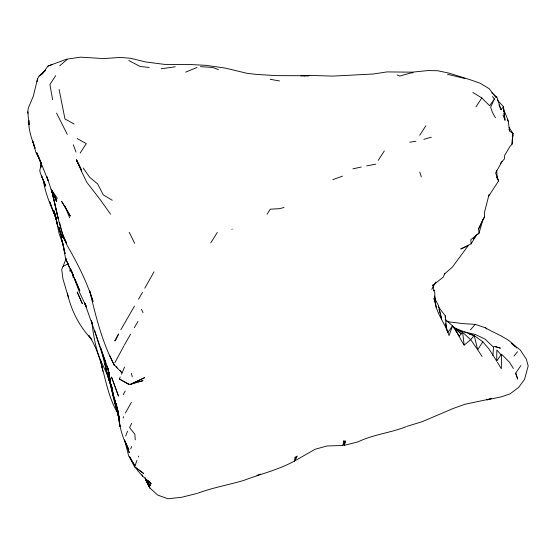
<?xml version="1.0" encoding="UTF-8"?>
<svg xmlns="http://www.w3.org/2000/svg" width="556" height="556" viewBox="0 0 556 556"><rect width="100%" height="100%" fill="white"/><g stroke="black" fill="none" stroke-linecap="round" stroke-linejoin="round"><path stroke-width="0.83" d="M496.703 361.087L496.835 349.974L501.025 354.797L496.703 361.087L489.072 349.099L482.803 341.794L474.205 335.574L454.106 327.88M28.815 120.416C28.377 130 31.852 139.341 35.084 148.237L32.623 140.828L35.987 152.712L41.617 163.881M138.562 457.053L138.576 456.108M513.39 368.517L509.386 362.088L501.568 354.255L501.317 368.725L497.439 362.317M494.416 99.163L492.491 96.494M500.525 163.269L504.355 158.946L504.702 155.277L509.831 146.666L512.034 144.206L512.792 134.913L512.264 136.123M70.299 268.36L70.091 271.335L70.376 268.77M512.034 144.206L512.792 134.913M492.88 355.465L493.603 346.715L493.13 346.826L485.068 339.118L475.477 334.517L464.489 332.008M135.254 439.81L134.837 434.222L129.569 427.522L131.737 423.304M138.013 381.902L143.059 380.651L130.431 384.391L128.561 384.307L128.686 383.286M28.94 120.631L29.002 124.843L27.8 111.832L28.259 108.232L33.388 95.952L37.481 78.938L39.08 76.082L45.377 70.223M406.207 426.654C390.52 432.909 373.333 434.417 358.036 441.86L344.31 445.349L345.311 441.089L343.629 441.012L342.941 445.481L326.907 445.988L315.057 449.29L294.736 460.917M512.152 140.397L513.132 133.558L509.032 127.519M294.541 461.021L295.118 457.275L297.321 456.017L294.541 461.021C278.48 469.841 260.528 474.046 243.493 480.502C228.245 484.985 212.475 487.675 197.512 493.311M37.043 81.76L37.481 78.938M41.408 164.882L40.963 167.349L40.88 163.401L38.357 156.667M444.48 273.976L452.348 267.144L468.152 245.738L460.778 248.998L471.154 243.799L470.821 239.692L479.063 233.103L478.591 228.898L484.512 216.91L484.332 212.906L489.099 194.405M41.436 163.158L39.789 170.477L40.303 173.097L45.425 185.211L41.325 175.362L45.293 186.246L43.479 180.658C45.293 193.884 51.013 206.074 56.01 218.32M344.31 445.349L345.311 441.089M123.168 418.029L123.536 416.632M121.514 374.216L124.627 367.036M484.512 216.91L482.858 219.724L479.063 233.103L476.346 235.223L473.274 239.163M445.015 317.087L445.391 315.961L438.309 306.773M445.12 319.081L452.508 325.927L449.06 335.588C445.565 323.787 436.467 314.112 435.112 301.658M128.561 384.307L119.429 379.025L120.207 377.017M136.943 460.424L134.573 467.026L129.444 456.58M146.367 479.307L150.141 485.833L151.037 483.644L148.438 480.579M444.849 273.385L443.271 277.083L432.311 285.798L433.312 284.45M130.653 448.9L131.737 446.44M478.591 228.898L482.858 219.724M127.574 431.206L125.656 436.036M114.821 362.776L124.009 345.672M342.941 445.481L344.783 441.909L343.629 441.012M144.796 288.196L154.026 271.801M123.23 394.802L125.253 390.944M120.847 329.791L134.489 306.05M125.364 413.066L131.411 402.342M502.131 161.393L495.611 172.992L498.621 180.895L496.584 177.183M431.748 289.315L435.848 282.087M124.44 344.908L130.618 334.121M498.621 180.895L488.731 196.032M138.534 299.156L142.496 292.4M134.267 327.699L137.964 321.458M471.154 243.799L476.346 235.223M267.109 214.227L270.237 209.202L279.48 208.667L284.06 207.478M515.787 373.118L517.699 379.095L515.579 373.326L520.916 365.494M210.759 242.84L217.326 232.45M419.724 135.282L425.882 125.732M482.803 341.794L477.687 349.752L482.073 356.493M80.161 153.081L86.284 143.601L77.152 138.52M378.198 160.399L384.321 150.926M55.725 75.595L49.915 84.505L52.632 99.691M231.908 229.468L232.144 229.107M475.985 106.849L481.837 97.946L472.885 92.477M452.508 325.927L447.656 332.752L445.613 323.529M39.08 76.082L41.971 74.073L48.018 66.053L66.852 59.089M513.959 356.076L517.511 351.746M470.48 329.812L475.248 324.384L485.61 327.825L486.736 329.048M498.94 104.966L501.012 109.615L503.5 106.738L497.307 99.99M66.671 258.846L65.58 260.076L61.737 269.528L62.953 278.931L68.534 297.835M41.971 74.073L45.474 70.306M501.025 354.797L501.568 354.255M469.32 334.135L474.198 335.581L470.668 339.653L464.17 345.137C459.923 338.938 457.56 331.703 452.466 326.031M474.205 335.574L477.687 349.752L470.668 339.653L462.606 332.293L459.166 336.206L455.01 329.583M59.659 65.837L67.603 59.054L80.731 57.157L103.638 58.575L120.27 57.435L130.653 58.269L145.596 61.945L164.555 64.392L189.804 64.503L205.97 65.337L225.395 68.103L247.205 73.35L256.761 74.448L276.971 75.637L308.934 75.741L303.993 75.901M501.012 109.615L496.8 96.987L495.903 97.481L489.141 88.661L480.106 83.233L469.862 79.626L448.9 73.1L437.794 70.765L428.196 70.549L412.093 72.162L386.99 71.912L373.43 73.997L332.849 76.102L309.525 75.407L300.893 75.894M62.981 266.442L68.305 263.676M48.018 66.053L51.875 64.67M185.648 72.134L196.914 67.512M332.787 179.685L342.475 176.141M256.941 475.366L260.493 474.073M406.985 426.341L422.199 421.677L453.084 408.521L464.941 404.275L489.975 399M491.622 398.471L486.896 399.875L501.679 396.734L510.06 393.863L518.595 387.462L524.544 379.387L528.2 365.924L526.303 359.106L520.062 349.731L511.548 343.344L514.606 346.36M423.797 139.361L431.331 137.172M196.803 493.492L181.59 497.293L167.94 498.767L157.723 495.104L149.842 487.959L145.102 478.007M133.815 382.945L136.338 382.32M352.907 168.864L361.247 167.015M366.696 165.883L375.8 164.194M409.793 142.211L415.923 141.266M161.143 68.77L175.244 66.796M413.198 72.753L411.037 72.899L399.889 76.047L397.074 75.011M475.248 324.384L463.099 323.613L446.6 321.59M200.466 66.644L212.58 67.478L218.501 69.59M149.279 67.443L140.237 66.518L128.79 60.521M270.181 79.279L279.543 80.974M447.545 74.282L464.816 78.507M494.993 346.59L500.442 348.16L494.576 346.367M454.023 327.943L462.62 332.293L464.17 345.137M485.173 327.637C495.806 334.156 508.9 337.791 516.732 348.049M74.108 124.023L64.962 118.963L59.103 89.495M119.429 379.025L128.77 384.196M454.106 327.533L462.62 332.293M112.256 200.243L103.263 194.857L97.696 183.994L89.599 177.183L83.122 167.94M134.941 467.318L143.538 473.406L138.757 469.716M508.983 129.458L509.616 130.966L513.132 133.558M137.395 468.659L135.344 467.082L137.93 470.981L142.739 476.283L151.037 483.644M491.775 92.852L496.8 96.987M454.03 327.692L461.056 333.76L453.161 326.643M295.118 457.275L295.98 458.081M481.837 97.946L489.662 105.786L494.43 98.843L490.628 107.225L492.401 112.27L495.465 117.823M119.783 370.268L121.903 372.791L114.063 364.75M90.788 338.437C79.077 325.844 70.959 309.942 67.422 293.088M110.581 214.22L100.337 199.806L86.764 182.257L81.544 171.456M91.914 339.785L88.633 335.268C105.174 359.155 103.145 390.423 118.81 414.88M41.026 162.408L36.772 152.712L48.191 180.644L46.753 176.474L50.992 189.054L57.407 198.388M50.992 189.054L56.768 200.188L52.069 190.944L56.469 201.48L55.107 197.443M116.26 366.592L117.087 367.94M507.274 119.755L508.163 121.222M80.398 167.829L79.112 165.716L80.926 169.191M129.562 456.545L134.893 465.706L128.707 456.031L124.641 440.248M66.421 242.951L62.23 235.515L66.588 243.41M146.443 479.3L150.141 485.833M434.639 298.238L438.503 305.64L441.672 319.116L438.983 309.247M56.538 113.056L67.276 134.399M145.582 479.571L149.842 487.959L145.582 479.571L145.318 477.882M84.707 303.541L86.465 307.03L79.515 292.38L71.022 269.681L73.733 276.04M129.235 232.318L134.705 243.396M79.8 166.675L76.485 159.774L81.468 171.255M141.426 309.275L143.052 312.674M59.005 227.543L65.094 253.696L62.112 240.275L65.525 258.325L79.89 290.976L75.088 279.216M109.595 355.284L114.3 365.243C101.956 341.843 95.813 316.135 89.62 290.635L93.026 301.588C86.944 281.92 77.506 263.329 67.213 245.557C58.901 228.419 56.788 209.334 51.847 191.153L58.137 218.508L51.854 191.306L52.966 194.524M142.051 474.796L142.739 476.283M109.372 379.352L102.047 363.436C95.722 350.488 93.63 336.158 91.851 322.021M86.507 307.037L84.644 302.895L108.239 369.427L106.87 365.855L109.039 373.834L107.927 368.239M64.253 237.655L62.487 233.701L61.063 228.189M64.955 239.24L66.011 241.61M125.559 442.194L128.846 449.783C122.848 439.115 119.547 427.175 118.164 415.061L119.241 418.995M65.525 258.325L69.493 267.818M65.525 207.742L61.612 201.307L70.327 216.089L64.802 205.998L69.715 217.848M55.885 217.743L49.54 201.355L51.305 205.935M52.194 208.222L56.01 218.021M503.507 109.052L508.121 120.437L509.616 130.966M503.041 115.016L504.987 120.172L503.5 106.738M114.724 385.586L111.499 377.017L118.47 396.074L114.974 386.323M73.295 144.775L76.005 152.017M53.883 212.927L56.399 219.919M124.565 439.921L129.256 452.674L127.254 446.204M53.077 210.509L54.259 213.761L54.134 213.407M53.793 212.079L54.62 214.373L53.793 211.926M63.009 244.737L59.124 233.624L56.775 221.976M119.206 418.946L117.684 413.219L118.769 416.34M54.981 214.672L55.822 217.125M117.684 413.219L119.345 418.237M91.302 320.367L92.609 324.329M60.486 232.04L62.244 237.44L57.185 224.402L54.106 210.766L57.539 224.714L54.182 211.502L55.892 217.285M419.773 172.04L421.323 176.933M117.858 413.581C113 400.202 111.7 385.954 106.898 372.576L106.731 371.978L110.693 384.974L113.987 398.965L111.429 386.795L112.368 391.292L106.62 371.721L100.733 347.813M433.77 298.412L435.299 303.305L434.59 290.024L433.409 290.955L433.242 285.847M109.449 375.786C110.991 390.979 117.212 405.157 119.623 420.176L116.864 406.436L113.785 396.734L117.802 410.397L120.047 426.549L117.9 410.995M108.003 376.509L109.483 381.367L106.988 373.284L105.056 363.784M102.367 353.123L105.772 363.388L98.655 343.671L94.701 330.667M59.089 227.418L60.229 231.268M118.324 414.894L118.817 416.555M113.98 397.29L117.802 410.397M101.261 349.224L101.922 351.559M114.418 401.126L118.046 414.366M131.334 373.305L132.286 376.85M118.164 415.061L119.213 418.981L117.559 412.559M59.589 222.504L60.854 227.376M27.8 111.832L28.154 113.354M110.429 382.521L113.535 396.268M63.356 245.696L63.725 247.392M111.269 384.648L111.992 387.998M112.354 389.68L113.076 393.029M106.898 372.576L105.147 363.589M102.075 367.412L100.754 360.802L102.86 371.415M111.214 384.557L112.604 391.716L111.77 386.893M107.899 368.308L110.227 381.187L108.893 371.881M108.045 368.26L110.227 381.187M503.458 109.991L503.715 111.686M503.965 113.382L504.987 120.172M73.107 277.458L72.461 272.558M108.99 372.562L109.219 374.174M434.556 296.007L436.196 307.774M434.535 296.73L434.827 299.197M496.661 170.463L497.272 177.962M445.391 315.961L446.412 329.979M118.539 334.08L115.794 339.862L114.772 340.932L118.539 334.08M144.518 377.712L130.431 384.391L144.518 377.712M82.274 303.541L77.214 292.088L82.274 303.541M81.628 170.504L76.415 160.072L81.628 170.511"/></g></svg>
